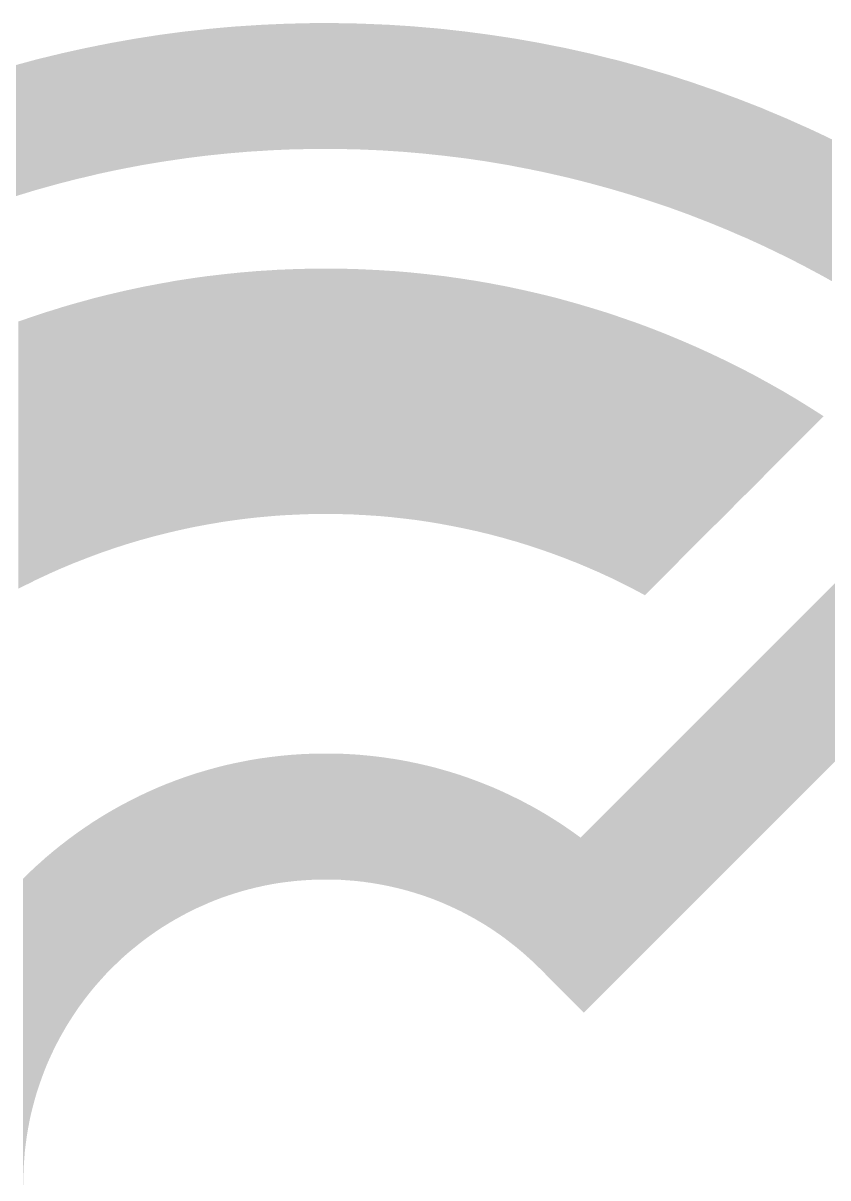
# Model space of a CAD drawing. Extents: x -428 to -172, y -41 to 60.
# Drawn here: x -302.97 to -295.09, y 0.04 to 11.34 of the extents above; entities that cross this region are included whole.
import ezdxf

# ---------------------------------------------------------------- set-up
doc = ezdxf.new("R2010")
doc.units = 0
doc.layers.add('ACRYLIC_BOTTOM$GRAVING', color=7, linetype='CONTINUOUS')

# ---------------------------------------------------------------- blocks, each defined once
blk = doc.blocks.new('*U2')
at = {"layer": 'ACRYLIC_BOTTOM$GRAVING', "linetype": 'CONTINUOUS'}
for points in [[(-300.357, 6.526), (-300.482, 8.924), (-300.357, 8.929)], [(-300.342, 6.526), (-300.357, 8.929), (-300.342, 8.93)], [(-300.357, 6.526), (-300.357, 8.929), (-300.342, 6.526)], [(-300.232, 6.531), (-300.342, 8.93), (-300.232, 8.933)], [(-300.342, 6.526), (-300.342, 8.93), (-300.232, 6.531)], [(-300.174, 6.533), (-300.232, 8.933), (-300.174, 8.935)], [(-300.232, 6.531), (-300.232, 8.933), (-300.174, 6.533)], [(-300.174, 6.533), (-300.174, 8.935), (-300.108, 6.534)], [(-300.108, 6.534), (-300.174, 8.935), (-300.108, 8.935)], [(-300.006, 6.535), (-300.108, 8.935), (-300.006, 8.936)], [(-300.108, 6.534), (-300.108, 8.935), (-300.006, 6.535)], [(-300.006, 6.535), (-300.006, 8.936), (-299.983, 6.535)], [(-299.983, 6.535), (-300.006, 8.936), (-299.983, 8.936)], [(-299.983, 6.535), (-299.983, 8.936), (-299.858, 6.534)], [(-299.858, 6.534), (-299.983, 8.936), (-299.858, 8.935)], [(-299.858, 6.534), (-299.858, 8.935), (-299.838, 6.533)], [(-299.838, 6.533), (-299.858, 8.935), (-299.838, 8.935)], [(-299.838, 6.533), (-299.838, 8.935), (-299.734, 6.53)], [(-299.734, 6.53), (-299.838, 8.935), (-299.734, 8.932)], [(-299.734, 6.53), (-299.734, 8.932), (-299.67, 6.526)], [(-299.67, 6.526), (-299.734, 8.932), (-299.67, 8.93)], [(-299.67, 6.526), (-299.67, 8.93), (-299.61, 6.523)], [(-299.61, 6.523), (-299.67, 8.93), (-299.61, 8.927)], [(-299.61, 6.523), (-299.61, 8.927), (-299.503, 6.516)], [(-299.503, 6.516), (-299.61, 8.927), (-299.503, 8.922)], [(-301.408, 6.383), (-301.491, 8.814), (-301.408, 8.827)], [(-301.329, 6.4), (-301.408, 8.827), (-301.329, 8.839)], [(-301.408, 6.383), (-301.408, 8.827), (-301.329, 6.4)], [(-301.274, 6.411), (-301.329, 8.839), (-301.274, 8.847)], [(-301.329, 6.4), (-301.329, 8.839), (-301.274, 6.411)], [(-301.167, 6.431), (-301.274, 8.847), (-301.167, 8.862)], [(-301.274, 6.411), (-301.274, 8.847), (-301.167, 6.431)], [(-301.139, 6.436), (-301.167, 8.862), (-301.139, 8.865)], [(-301.167, 6.431), (-301.167, 8.862), (-301.139, 6.436)], [(-301.003, 6.459), (-301.139, 8.865), (-301.003, 8.881)], [(-301.139, 6.436), (-301.139, 8.865), (-301.003, 6.459)], [(-300.868, 6.478), (-301.003, 8.881), (-300.868, 8.895)], [(-301.003, 6.459), (-301.003, 8.881), (-301.003, 6.459)], [(-301.003, 6.459), (-301.003, 8.881), (-301.003, 8.881)], [(-301.003, 6.459), (-301.003, 8.881), (-300.868, 6.478)], [(-300.839, 6.482), (-300.868, 8.895), (-300.839, 8.898)], [(-300.868, 6.478), (-300.868, 8.895), (-300.839, 6.482)], [(-300.731, 6.495), (-300.839, 8.898), (-300.731, 8.907)], [(-300.839, 6.482), (-300.839, 8.898), (-300.731, 6.495)], [(-300.674, 6.501), (-300.731, 8.907), (-300.674, 8.912)], [(-300.731, 6.495), (-300.731, 8.907), (-300.674, 6.501)], [(-300.607, 6.507), (-300.674, 8.912), (-300.607, 8.916)], [(-300.674, 6.501), (-300.674, 8.912), (-300.607, 6.507)], [(-300.508, 6.516), (-300.607, 8.916), (-300.508, 8.922)], [(-300.607, 6.507), (-300.607, 8.916), (-300.508, 6.516)], [(-300.482, 6.518), (-300.508, 8.922), (-300.482, 8.924)], [(-300.508, 6.516), (-300.508, 8.922), (-300.482, 6.518)], [(-300.482, 6.518), (-300.482, 8.924), (-300.357, 6.526)], [(-299.503, 6.516), (-299.503, 8.922), (-299.486, 6.515)], [(-299.486, 6.515), (-299.503, 8.922), (-299.486, 8.921)], [(-299.486, 6.515), (-299.486, 8.921), (-299.362, 6.504)], [(-299.362, 6.504), (-299.486, 8.921), (-299.362, 8.913)], [(-299.362, 6.504), (-299.362, 8.913), (-299.338, 6.501)], [(-299.338, 6.501), (-299.362, 8.913), (-299.338, 8.912)], [(-299.338, 6.501), (-299.338, 8.912), (-299.239, 6.49)], [(-299.239, 6.49), (-299.338, 8.912), (-299.239, 8.904)], [(-299.239, 6.49), (-299.239, 8.904), (-299.172, 6.482)], [(-299.172, 6.482), (-299.239, 8.904), (-299.172, 8.898)], [(-299.172, 6.482), (-299.172, 8.898), (-299.115, 6.475)], [(-299.115, 6.475), (-299.172, 8.898), (-299.115, 8.892)], [(-299.115, 6.475), (-299.115, 8.892), (-299.008, 6.459)], [(-299.008, 6.459), (-299.115, 8.892), (-299.008, 8.881)], [(-299.008, 6.459), (-299.008, 8.881), (-298.993, 6.457)], [(-298.993, 6.457), (-299.008, 8.881), (-298.993, 8.879)], [(-298.993, 6.457), (-298.993, 8.879), (-298.87, 6.436)], [(-298.87, 6.436), (-298.993, 8.879), (-298.87, 8.865)], [(-298.87, 6.436), (-298.87, 8.865), (-298.845, 6.431)], [(-298.845, 6.431), (-298.87, 8.865), (-298.845, 8.862)], [(-298.845, 6.431), (-298.845, 8.862), (-298.748, 6.413)], [(-298.748, 6.413), (-298.845, 8.862), (-298.748, 8.848)], [(-298.748, 6.413), (-298.748, 8.848), (-298.683, 6.4)], [(-298.683, 6.4), (-298.748, 8.848), (-298.683, 8.839)], [(-298.683, 6.4), (-298.683, 8.839), (-298.627, 6.388)], [(-298.627, 6.388), (-298.683, 8.839), (-298.627, 8.83)], [(-298.627, 6.388), (-298.627, 8.83), (-298.521, 6.365)], [(-298.521, 6.365), (-298.627, 8.83), (-298.521, 8.814)], [(-301.969, 6.234), (-302.071, 8.696), (-301.969, 8.72)], [(-301.94, 6.243), (-301.969, 8.72), (-301.94, 8.726)], [(-301.969, 6.234), (-301.969, 8.72), (-301.94, 6.243)], [(-301.81, 6.282), (-301.94, 8.726), (-301.81, 8.754)], [(-301.94, 6.243), (-301.94, 8.726), (-301.81, 6.282)], [(-301.808, 6.282), (-301.81, 8.754), (-301.808, 8.755)], [(-301.81, 6.282), (-301.81, 8.754), (-301.808, 6.282)], [(-301.675, 6.319), (-301.808, 8.755), (-301.675, 8.78)], [(-301.808, 6.282), (-301.808, 8.755), (-301.675, 6.319)], [(-301.651, 6.325), (-301.675, 8.78), (-301.651, 8.785)], [(-301.675, 6.319), (-301.675, 8.78), (-301.651, 6.325)], [(-301.542, 6.352), (-301.651, 8.785), (-301.542, 8.804)], [(-301.651, 6.325), (-301.651, 8.785), (-301.542, 6.352)], [(-301.491, 6.364), (-301.542, 8.804), (-301.491, 8.814)], [(-301.542, 6.352), (-301.542, 8.804), (-301.491, 6.364)], [(-301.491, 6.364), (-301.491, 8.814), (-301.408, 6.383)], [(-298.521, 6.365), (-298.521, 8.814), (-298.506, 6.361)], [(-298.506, 6.361), (-298.521, 8.814), (-298.506, 8.811)], [(-298.506, 6.361), (-298.506, 8.811), (-298.385, 6.332)], [(-298.385, 6.332), (-298.506, 8.811), (-298.385, 8.79)], [(-298.385, 6.332), (-298.385, 8.79), (-298.361, 6.325)], [(-298.361, 6.325), (-298.385, 8.79), (-298.361, 8.785)], [(-298.361, 6.325), (-298.361, 8.785), (-298.265, 6.3)], [(-298.265, 6.3), (-298.361, 8.785), (-298.265, 8.767)], [(-298.265, 6.3), (-298.265, 8.767), (-298.201, 6.281)], [(-298.201, 6.281), (-298.265, 8.767), (-298.201, 8.754)], [(-298.201, 6.281), (-298.201, 8.754), (-298.146, 6.266)], [(-298.146, 6.266), (-298.201, 8.754), (-298.146, 8.742)], [(-298.146, 6.266), (-298.146, 8.742), (-298.043, 6.234)], [(-298.043, 6.234), (-298.146, 8.742), (-298.043, 8.72)], [(-298.043, 6.234), (-298.043, 8.72), (-298.027, 6.229)], [(-298.027, 6.229), (-298.043, 8.72), (-298.027, 8.716)], [(-298.027, 6.229), (-298.027, 8.716), (-297.909, 6.19)], [(-297.909, 6.19), (-298.027, 8.716), (-297.909, 8.689)], [(-302.46, 6.058), (-302.587, 8.558), (-302.46, 8.595)], [(-302.438, 6.066), (-302.46, 8.595), (-302.438, 8.601)], [(-302.46, 6.058), (-302.46, 8.595), (-302.438, 6.066)], [(-302.331, 6.108), (-302.438, 8.601), (-302.331, 8.63)], [(-302.438, 6.066), (-302.438, 8.601), (-302.331, 6.108)], [(-302.283, 6.126), (-302.331, 8.63), (-302.283, 8.644)], [(-302.331, 6.108), (-302.331, 8.63), (-302.283, 6.126)], [(-302.202, 6.156), (-302.283, 8.644), (-302.202, 8.664)], [(-302.283, 6.126), (-302.283, 8.644), (-302.202, 6.156)], [(-302.126, 6.182), (-302.202, 8.664), (-302.126, 8.683)], [(-302.202, 6.156), (-302.202, 8.664), (-302.126, 6.182)], [(-302.071, 6.201), (-302.126, 8.683), (-302.071, 8.696)], [(-302.126, 6.182), (-302.126, 8.683), (-302.071, 6.201)], [(-302.071, 6.201), (-302.071, 8.696), (-301.969, 6.234)], [(-297.909, 6.19), (-297.909, 8.689), (-297.885, 6.182)], [(-297.885, 6.182), (-297.909, 8.689), (-297.885, 8.683)], [(-297.885, 6.182), (-297.885, 8.683), (-297.791, 6.149)], [(-297.791, 6.149), (-297.885, 8.683), (-297.791, 8.66)], [(-297.791, 6.149), (-297.791, 8.66), (-297.729, 6.126)], [(-297.729, 6.126), (-297.791, 8.66), (-297.729, 8.644)], [(-297.729, 6.126), (-297.729, 8.644), (-297.675, 6.106)], [(-297.675, 6.106), (-297.729, 8.644), (-297.675, 8.629)], [(-297.675, 6.106), (-297.675, 8.629), (-297.574, 6.066)], [(-297.574, 6.066), (-297.675, 8.629), (-297.574, 8.601)], [(-297.574, 6.066), (-297.574, 8.601), (-297.559, 6.061)], [(-297.559, 6.061), (-297.574, 8.601), (-297.559, 8.597)], [(-297.559, 6.061), (-297.559, 8.597), (-297.444, 6.013)], [(-297.444, 6.013), (-297.559, 8.597), (-297.444, 8.563)], [(-302.84, 5.89), (-302.897, 8.458), (-302.84, 8.477)], [(-302.745, 5.934), (-302.84, 8.477), (-302.745, 8.509)], [(-302.84, 5.89), (-302.84, 8.477), (-302.745, 5.934)], [(-302.714, 5.949), (-302.745, 8.509), (-302.714, 8.518)], [(-302.745, 5.934), (-302.745, 8.509), (-302.714, 5.949)], [(-302.592, 6.003), (-302.714, 8.518), (-302.592, 8.556)], [(-302.714, 5.949), (-302.714, 8.518), (-302.592, 6.003)], [(-302.587, 6.005), (-302.592, 8.556), (-302.587, 8.558)], [(-302.592, 6.003), (-302.592, 8.556), (-302.587, 6.005)], [(-302.587, 6.005), (-302.587, 8.558), (-302.46, 6.058)], [(-297.444, 6.013), (-297.444, 8.563), (-297.42, 6.002)], [(-297.42, 6.002), (-297.444, 8.563), (-297.42, 8.556)], [(-297.42, 6.002), (-297.42, 8.556), (-297.329, 5.963)], [(-297.329, 5.963), (-297.42, 8.556), (-297.329, 8.528)], [(-297.329, 5.963), (-297.329, 8.528), (-297.267, 5.934)], [(-297.267, 5.934), (-297.329, 8.528), (-297.267, 8.509)], [(-297.267, 5.934), (-297.267, 8.509), (-297.216, 5.911)], [(-297.216, 5.911), (-297.267, 8.509), (-297.216, 8.492)], [(-297.216, 5.911), (-297.216, 8.492), (-297.115, 5.862)], [(-297.115, 5.862), (-297.216, 8.492), (-297.115, 8.458)], [(-302.897, 5.861), (-303.013, 8.418), (-302.897, 8.458)], [(-303.013, 5.804), (-303.013, 8.418), (-302.897, 5.861)], [(-302.897, 5.861), (-302.897, 8.458), (-302.84, 5.89)], [(-297.115, 5.862), (-297.115, 8.458), (-297.103, 5.856)], [(-297.103, 5.856), (-297.115, 8.458), (-297.103, 8.454)], [(-297.103, 5.856), (-297.103, 8.454), (-296.992, 5.799)], [(-296.992, 5.799), (-297.103, 8.454), (-296.992, 8.415)], [(-296.992, 5.799), (-296.992, 8.415), (-296.965, 5.785)], [(-296.965, 5.785), (-296.992, 8.415), (-296.965, 8.406)], [(-296.965, 5.785), (-296.965, 8.406), (-296.881, 5.74)], [(-296.881, 5.74), (-296.965, 8.406), (-296.881, 8.375)], [(-296.881, 5.74), (-296.881, 8.375), (-296.815, 5.806)], [(-296.815, 5.806), (-296.881, 8.375), (-296.815, 8.35)], [(-296.815, 5.806), (-296.815, 8.35), (-296.667, 5.954)], [(-296.667, 5.954), (-296.815, 8.35), (-296.667, 8.292)], [(-296.667, 5.954), (-296.667, 8.292), (-296.521, 6.101)], [(-296.521, 6.101), (-296.667, 8.292), (-296.521, 8.231)], [(-296.521, 6.101), (-296.521, 8.231), (-296.375, 6.247)], [(-296.375, 6.247), (-296.521, 8.231), (-296.375, 8.168)], [(-296.375, 6.247), (-296.375, 8.168), (-296.231, 6.391)], [(-296.231, 6.391), (-296.375, 8.168), (-296.231, 8.102)], [(-296.231, 6.391), (-296.231, 8.102), (-296.088, 6.533)], [(-296.088, 6.533), (-296.231, 8.102), (-296.088, 8.034)], [(-296.088, 6.533), (-296.088, 8.034), (-295.981, 6.641)], [(-295.981, 6.641), (-296.088, 8.034), (-295.981, 7.981)], [(-295.981, 6.641), (-295.981, 7.981), (-295.947, 6.675)], [(-295.947, 6.675), (-295.981, 7.981), (-295.947, 7.964)], [(-295.947, 6.675), (-295.947, 7.964), (-295.807, 6.814)], [(-295.807, 6.814), (-295.947, 7.964), (-295.807, 7.891)], [(-295.807, 6.814), (-295.807, 7.891), (-295.669, 6.953)], [(-295.669, 6.953), (-295.807, 7.891), (-295.669, 7.815)], [(-295.669, 6.953), (-295.669, 7.815), (-295.532, 7.09)], [(-295.532, 7.09), (-295.669, 7.815), (-295.532, 7.738)], [(-295.532, 7.09), (-295.532, 7.738), (-295.397, 7.225)], [(-295.397, 7.225), (-295.532, 7.738), (-295.397, 7.658)], [(-295.397, 7.225), (-295.397, 7.658), (-295.263, 7.359)], [(-295.263, 7.359), (-295.397, 7.658), (-295.263, 7.575)], [(-295.263, 7.359), (-295.263, 7.575), (-295.131, 7.491)]]:
    blk.add_solid(points, dxfattribs=at)
blk = doc.blocks.new('*U3')
at = {"layer": 'ACRYLIC_BOTTOM$GRAVING', "linetype": 'CONTINUOUS'}
for points in [[(-300.891, 10.069), (-300.962, 11.299), (-300.891, 11.305)], [(-300.749, 10.081), (-300.891, 11.305), (-300.749, 11.314)], [(-300.891, 10.069), (-300.891, 11.305), (-300.749, 10.081)], [(-300.645, 10.087), (-300.749, 11.314), (-300.645, 11.321)], [(-300.749, 10.081), (-300.749, 11.314), (-300.645, 10.087)], [(-300.536, 10.094), (-300.645, 11.321), (-300.536, 11.326)], [(-300.645, 10.087), (-300.645, 11.321), (-300.536, 10.094)], [(-300.398, 10.1), (-300.536, 11.326), (-300.398, 11.332)], [(-300.536, 10.094), (-300.536, 11.326), (-300.398, 10.1)], [(-300.322, 10.103), (-300.398, 11.332), (-300.322, 11.334)], [(-300.398, 10.1), (-300.398, 11.332), (-300.322, 10.103)], [(-300.15, 10.106), (-300.322, 11.334), (-300.15, 11.338)], [(-300.322, 10.103), (-300.322, 11.334), (-300.15, 10.106)], [(-300.15, 10.106), (-300.15, 11.338), (-300.108, 10.107)], [(-300.108, 10.107), (-300.15, 11.338), (-300.108, 11.338)], [(-300.108, 10.107), (-300.108, 11.338), (-299.902, 10.107)], [(-299.902, 10.107), (-300.108, 11.338), (-299.902, 11.338)], [(-299.902, 10.107), (-299.902, 11.338), (-299.893, 10.107)], [(-299.893, 10.107), (-299.902, 11.338), (-299.893, 11.338)], [(-299.893, 10.107), (-299.893, 11.338), (-299.678, 10.102)], [(-299.678, 10.102), (-299.893, 11.338), (-299.678, 11.334)], [(-299.678, 10.102), (-299.678, 11.334), (-299.654, 10.101)], [(-299.654, 10.101), (-299.678, 11.334), (-299.654, 11.333)], [(-299.654, 10.101), (-299.654, 11.333), (-299.463, 10.093)], [(-299.463, 10.093), (-299.654, 11.333), (-299.463, 11.325)], [(-299.463, 10.093), (-299.463, 11.325), (-299.405, 10.089)], [(-299.405, 10.089), (-299.463, 11.325), (-299.405, 11.323)], [(-299.405, 10.089), (-299.405, 11.323), (-299.248, 10.079)], [(-299.248, 10.079), (-299.405, 11.323), (-299.248, 11.313)], [(-299.248, 10.079), (-299.248, 11.313), (-299.156, 10.071)], [(-299.156, 10.071), (-299.248, 11.313), (-299.156, 11.307)], [(-299.156, 10.071), (-299.156, 11.307), (-299.042, 10.061)], [(-299.042, 10.061), (-299.156, 11.307), (-299.042, 11.297)], [(-301.806, 9.948), (-301.869, 11.186), (-301.806, 11.196)], [(-301.626, 9.978), (-301.806, 11.196), (-301.626, 11.224)], [(-301.806, 9.948), (-301.806, 11.196), (-301.626, 9.978)], [(-301.596, 9.983), (-301.626, 11.224), (-301.596, 11.228)], [(-301.626, 9.978), (-301.626, 11.224), (-301.596, 9.983)], [(-301.386, 10.014), (-301.596, 11.228), (-301.386, 11.256)], [(-301.596, 9.983), (-301.596, 11.228), (-301.386, 10.014)], [(-301.386, 10.014), (-301.386, 11.256), (-301.382, 10.015)], [(-301.382, 10.015), (-301.386, 11.256), (-301.382, 11.256)], [(-301.174, 10.041), (-301.382, 11.256), (-301.174, 11.279)], [(-301.382, 10.015), (-301.382, 11.256), (-301.174, 10.041)], [(-301.137, 10.045), (-301.174, 11.279), (-301.137, 11.283)], [(-301.174, 10.041), (-301.174, 11.279), (-301.137, 10.045)], [(-300.962, 10.063), (-301.137, 11.283), (-300.962, 11.299)], [(-301.137, 10.045), (-301.137, 11.283), (-300.962, 10.063)], [(-300.962, 10.063), (-300.962, 11.299), (-300.891, 10.069)], [(-299.042, 10.061), (-299.042, 11.297), (-298.902, 10.046)], [(-298.902, 10.046), (-299.042, 11.297), (-298.902, 11.285)], [(-298.902, 10.046), (-298.902, 11.285), (-298.836, 10.039)], [(-298.836, 10.039), (-298.902, 11.285), (-298.836, 11.278)], [(-298.836, 10.039), (-298.836, 11.278), (-298.65, 10.016)], [(-298.65, 10.016), (-298.836, 11.278), (-298.65, 11.257)], [(-298.65, 10.016), (-298.65, 11.257), (-298.632, 10.014)], [(-298.632, 10.014), (-298.65, 11.257), (-298.632, 11.255)], [(-298.632, 10.014), (-298.632, 11.255), (-298.428, 9.984)], [(-298.428, 9.984), (-298.632, 11.255), (-298.428, 11.228)], [(-298.428, 9.984), (-298.428, 11.228), (-298.399, 9.979)], [(-298.399, 9.979), (-298.428, 11.228), (-298.399, 11.224)], [(-298.399, 9.979), (-298.399, 11.224), (-298.225, 9.95)], [(-298.225, 9.95), (-298.399, 11.224), (-298.225, 11.198)], [(-298.225, 9.95), (-298.225, 11.198), (-298.149, 9.935)], [(-298.149, 9.935), (-298.225, 11.198), (-298.149, 11.186)], [(-302.43, 9.815), (-302.591, 11.042), (-302.43, 11.078)], [(-302.351, 9.833), (-302.43, 11.078), (-302.351, 11.095)], [(-302.43, 9.815), (-302.43, 11.078), (-302.351, 9.833)], [(-302.223, 9.864), (-302.351, 11.095), (-302.223, 11.121)], [(-302.351, 9.833), (-302.351, 11.095), (-302.223, 9.864)], [(-302.111, 9.888), (-302.223, 11.121), (-302.111, 11.143)], [(-302.223, 9.864), (-302.223, 11.121), (-302.111, 9.888)], [(-302.015, 9.908), (-302.111, 11.143), (-302.015, 11.16)], [(-302.111, 9.888), (-302.111, 11.143), (-302.015, 9.908)], [(-301.869, 9.936), (-302.015, 11.16), (-301.869, 11.186)], [(-302.015, 9.908), (-302.015, 11.16), (-301.869, 9.936)], [(-301.869, 9.936), (-301.869, 11.186), (-301.806, 9.948)], [(-298.149, 9.935), (-298.149, 11.186), (-298.023, 9.911)], [(-298.023, 9.911), (-298.149, 11.186), (-298.023, 11.164)], [(-298.023, 9.911), (-298.023, 11.164), (-297.9, 9.886)], [(-297.9, 9.886), (-298.023, 11.164), (-297.9, 11.142)], [(-297.9, 9.886), (-297.9, 11.142), (-297.822, 9.869)], [(-297.822, 9.869), (-297.9, 11.142), (-297.822, 11.126)], [(-297.822, 9.869), (-297.822, 11.126), (-297.652, 9.83)], [(-297.652, 9.83), (-297.822, 11.126), (-297.652, 11.093)], [(-297.652, 9.83), (-297.652, 11.093), (-297.623, 9.823)], [(-297.623, 9.823), (-297.652, 11.093), (-297.623, 11.086)], [(-297.623, 9.823), (-297.623, 11.086), (-297.424, 9.773)], [(-297.424, 9.773), (-297.623, 11.086), (-297.424, 11.042)], [(-302.841, 9.705), (-303.044, 10.926), (-302.841, 10.981)], [(-302.83, 9.708), (-302.841, 10.981), (-302.83, 10.984)], [(-302.841, 9.705), (-302.841, 10.981), (-302.83, 9.708)], [(-302.636, 9.762), (-302.83, 10.984), (-302.636, 11.031)], [(-302.83, 9.708), (-302.83, 10.984), (-302.636, 9.762)], [(-302.591, 9.774), (-302.636, 11.031), (-302.591, 11.042)], [(-302.636, 9.762), (-302.636, 11.031), (-302.591, 9.774)], [(-302.591, 9.774), (-302.591, 11.042), (-302.43, 9.815)], [(-297.424, 9.773), (-297.424, 11.042), (-297.407, 9.768)], [(-297.407, 9.768), (-297.424, 11.042), (-297.407, 11.038)], [(-297.407, 9.768), (-297.407, 11.038), (-297.227, 9.719)], [(-297.227, 9.719), (-297.407, 11.038), (-297.227, 10.993)], [(-297.227, 9.719), (-297.227, 10.993), (-297.162, 9.7)], [(-297.162, 9.7), (-297.227, 10.993), (-297.162, 10.978)], [(-297.162, 9.7), (-297.162, 10.978), (-297.03, 9.661)], [(-297.03, 9.661), (-297.162, 10.978), (-297.03, 10.942)], [(-303.044, 9.643), (-303.044, 10.926), (-302.841, 9.705)], [(-297.03, 9.661), (-297.03, 10.942), (-296.92, 9.626)], [(-296.92, 9.626), (-297.03, 10.942), (-296.92, 10.912)], [(-296.92, 9.626), (-296.92, 10.912), (-296.836, 9.599)], [(-296.836, 9.599), (-296.92, 10.912), (-296.836, 10.887)], [(-296.836, 9.599), (-296.836, 10.887), (-296.679, 9.546)], [(-296.679, 9.546), (-296.836, 10.887), (-296.679, 10.841)], [(-296.679, 9.546), (-296.679, 10.841), (-296.642, 9.534)], [(-296.642, 9.534), (-296.679, 10.841), (-296.642, 10.83)], [(-296.642, 9.534), (-296.642, 10.83), (-296.45, 9.464)], [(-296.45, 9.464), (-296.642, 10.83), (-296.45, 10.768)], [(-296.45, 9.464), (-296.45, 10.768), (-296.44, 9.46)], [(-296.44, 9.46), (-296.45, 10.768), (-296.44, 10.765)], [(-296.44, 9.46), (-296.44, 10.765), (-296.26, 9.39)], [(-296.26, 9.39), (-296.44, 10.765), (-296.26, 10.703)], [(-296.26, 9.39), (-296.26, 10.703), (-296.203, 9.367)], [(-296.203, 9.367), (-296.26, 10.703), (-296.203, 10.684)], [(-296.203, 9.367), (-296.203, 10.684), (-296.071, 9.313)], [(-296.071, 9.313), (-296.203, 10.684), (-296.071, 10.635)], [(-296.071, 9.313), (-296.071, 10.635), (-295.968, 9.268)], [(-295.968, 9.268), (-296.071, 10.635), (-295.968, 10.597)], [(-295.968, 9.268), (-295.968, 10.597), (-295.883, 9.232)], [(-295.883, 9.232), (-295.968, 10.597), (-295.883, 10.564)], [(-295.883, 9.232), (-295.883, 10.564), (-295.734, 9.164)], [(-295.734, 9.164), (-295.883, 10.564), (-295.734, 10.506)], [(-295.734, 9.164), (-295.734, 10.506), (-295.698, 9.147)], [(-295.698, 9.147), (-295.734, 10.506), (-295.698, 10.49)], [(-295.698, 9.147), (-295.698, 10.49), (-295.514, 9.058)], [(-295.514, 9.058), (-295.698, 10.49), (-295.514, 10.413)], [(-295.514, 9.058), (-295.514, 10.413), (-295.504, 9.053)], [(-295.504, 9.053), (-295.514, 10.413), (-295.504, 10.409)], [(-295.504, 9.053), (-295.504, 10.409), (-295.332, 8.966)], [(-295.332, 8.966), (-295.504, 10.409), (-295.332, 10.332)], [(-295.332, 8.966), (-295.332, 10.332), (-295.275, 8.935)], [(-295.275, 8.935), (-295.332, 10.332), (-295.275, 10.307)], [(-295.275, 8.935), (-295.275, 10.307), (-295.151, 8.869)], [(-295.151, 8.869), (-295.275, 10.307), (-295.151, 10.249)], [(-295.151, 8.869), (-295.151, 10.249), (-295.049, 8.812)], [(-295.049, 8.812), (-295.151, 10.249), (-295.049, 10.2)], [(-294.969, 4.165), (-295.408, 5.47), (-294.969, 5.908)], [(-295.408, 3.726), (-297.478, 3.4), (-295.408, 5.47)], [(-295.408, 3.726), (-295.408, 5.47), (-294.969, 4.165)], [(-300.235, 2.949), (-300.31, 4.18), (-300.235, 4.185)], [(-300.223, 2.95), (-300.235, 4.185), (-300.223, 4.186)], [(-300.235, 2.949), (-300.235, 4.185), (-300.223, 2.95)], [(-300.159, 2.954), (-300.223, 4.186), (-300.159, 4.188)], [(-300.223, 2.95), (-300.223, 4.186), (-300.159, 2.954)], [(-300.115, 2.956), (-300.159, 4.188), (-300.115, 4.19)], [(-300.159, 2.954), (-300.159, 4.188), (-300.115, 2.956)], [(-300.115, 2.956), (-300.115, 4.19), (-300.083, 2.957)], [(-300.083, 2.957), (-300.115, 4.19), (-300.083, 4.19)], [(-300.006, 2.958), (-300.083, 4.19), (-300.006, 4.191)], [(-300.083, 2.957), (-300.083, 4.19), (-300.006, 2.958)], [(-300.006, 2.958), (-300.006, 4.191), (-299.932, 2.957)], [(-299.932, 2.957), (-300.006, 4.191), (-299.932, 4.19)], [(-299.932, 2.957), (-299.932, 4.19), (-299.922, 2.957)], [(-299.922, 2.957), (-299.932, 4.19), (-299.922, 4.19)], [(-299.922, 2.957), (-299.922, 4.19), (-299.859, 2.955)], [(-299.859, 2.955), (-299.922, 4.19), (-299.859, 4.188)], [(-299.859, 2.955), (-299.859, 4.188), (-299.838, 2.953)], [(-299.838, 2.953), (-299.859, 4.188), (-299.838, 4.188)], [(-299.838, 2.953), (-299.838, 4.188), (-299.786, 2.95)], [(-299.786, 2.95), (-299.838, 4.188), (-299.786, 4.185)], [(-299.786, 2.95), (-299.786, 4.185), (-299.754, 2.947)], [(-299.754, 2.947), (-299.786, 4.185), (-299.754, 4.184)], [(-299.754, 2.947), (-299.754, 4.184), (-299.713, 2.944)], [(-299.713, 2.944), (-299.754, 4.184), (-299.713, 4.181)], [(-300.958, 2.802), (-301.027, 4.066), (-300.958, 4.083)], [(-300.958, 2.802), (-300.958, 4.083), (-300.956, 2.802)], [(-300.956, 2.802), (-300.958, 4.083), (-300.956, 4.083)], [(-300.889, 2.824), (-300.956, 4.083), (-300.889, 4.098)], [(-300.956, 2.802), (-300.956, 4.083), (-300.889, 2.824)], [(-300.854, 2.835), (-300.889, 4.098), (-300.854, 4.105)], [(-300.889, 2.824), (-300.889, 4.098), (-300.854, 2.835)], [(-300.819, 2.845), (-300.854, 4.105), (-300.819, 4.112)], [(-300.854, 2.835), (-300.854, 4.105), (-300.819, 2.845)], [(-300.751, 2.864), (-300.819, 4.112), (-300.751, 4.125)], [(-300.819, 2.845), (-300.819, 4.112), (-300.751, 2.864)], [(-300.748, 2.864), (-300.751, 4.125), (-300.748, 4.126)], [(-300.751, 2.864), (-300.751, 4.125), (-300.748, 2.864)], [(-300.677, 2.882), (-300.748, 4.126), (-300.677, 4.138)], [(-300.748, 2.864), (-300.748, 4.126), (-300.677, 2.882)], [(-300.647, 2.888), (-300.677, 4.138), (-300.647, 4.143)], [(-300.677, 2.882), (-300.677, 4.138), (-300.647, 2.888)], [(-300.605, 2.898), (-300.647, 4.143), (-300.605, 4.148)], [(-300.647, 2.888), (-300.647, 4.143), (-300.605, 2.898)], [(-300.542, 2.91), (-300.605, 4.148), (-300.542, 4.157)], [(-300.605, 2.898), (-300.605, 4.148), (-300.542, 2.91)], [(-300.532, 2.912), (-300.542, 4.157), (-300.532, 4.158)], [(-300.542, 2.91), (-300.542, 4.157), (-300.532, 2.912)], [(-300.459, 2.924), (-300.532, 4.158), (-300.459, 4.167)], [(-300.532, 2.912), (-300.532, 4.158), (-300.459, 2.924)], [(-300.437, 2.927), (-300.459, 4.167), (-300.437, 4.169)], [(-300.459, 2.924), (-300.459, 4.167), (-300.437, 2.927)], [(-300.385, 2.934), (-300.437, 4.169), (-300.385, 4.174)], [(-300.437, 2.927), (-300.437, 4.169), (-300.385, 2.934)], [(-300.33, 2.94), (-300.385, 4.174), (-300.33, 4.179)], [(-300.385, 2.934), (-300.385, 4.174), (-300.33, 2.94)], [(-300.31, 2.943), (-300.33, 4.179), (-300.31, 4.18)], [(-300.33, 2.94), (-300.33, 4.179), (-300.31, 2.943)], [(-300.31, 2.943), (-300.31, 4.18), (-300.235, 2.949)], [(-299.713, 2.944), (-299.713, 4.181), (-299.67, 2.939)], [(-299.67, 2.939), (-299.713, 4.181), (-299.67, 4.178)], [(-299.67, 2.939), (-299.67, 4.178), (-299.64, 2.936)], [(-299.64, 2.936), (-299.67, 4.178), (-299.64, 4.175)], [(-299.64, 2.936), (-299.64, 4.175), (-299.587, 2.928)], [(-299.587, 2.928), (-299.64, 4.175), (-299.587, 4.17)], [(-299.587, 2.928), (-299.587, 4.17), (-299.568, 2.926)], [(-299.568, 2.926), (-299.587, 4.17), (-299.568, 4.168)], [(-299.568, 2.926), (-299.568, 4.168), (-299.503, 2.915)], [(-299.503, 2.915), (-299.568, 4.168), (-299.503, 4.161)], [(-299.503, 2.915), (-299.503, 4.161), (-299.496, 2.914)], [(-299.496, 2.914), (-299.503, 4.161), (-299.496, 4.16)], [(-299.496, 2.914), (-299.496, 4.16), (-299.425, 2.901)], [(-299.425, 2.901), (-299.496, 4.16), (-299.425, 4.151)], [(-299.425, 2.901), (-299.425, 4.151), (-299.421, 2.9)], [(-299.421, 2.9), (-299.425, 4.151), (-299.421, 4.15)], [(-299.421, 2.9), (-299.421, 4.15), (-299.354, 2.886)], [(-299.354, 2.886), (-299.421, 4.15), (-299.354, 4.14)], [(-299.354, 2.886), (-299.354, 4.14), (-299.338, 2.882)], [(-299.338, 2.882), (-299.354, 4.14), (-299.338, 4.138)], [(-299.338, 2.882), (-299.338, 4.138), (-299.284, 2.869)], [(-299.284, 2.869), (-299.338, 4.138), (-299.284, 4.129)], [(-299.284, 2.869), (-299.284, 4.129), (-299.256, 2.862)], [(-299.256, 2.862), (-299.284, 4.129), (-299.256, 4.124)], [(-299.256, 2.862), (-299.256, 4.124), (-299.214, 2.851)], [(-299.214, 2.851), (-299.256, 4.124), (-299.214, 4.116)], [(-299.214, 2.851), (-299.214, 4.116), (-299.174, 2.839)], [(-299.174, 2.839), (-299.214, 4.116), (-299.174, 4.108)], [(-299.174, 2.839), (-299.174, 4.108), (-299.145, 2.831)], [(-299.145, 2.831), (-299.174, 4.108), (-299.145, 4.102)], [(-299.145, 2.831), (-299.145, 4.102), (-299.092, 2.814)], [(-299.092, 2.814), (-299.145, 4.102), (-299.092, 4.091)], [(-299.092, 2.814), (-299.092, 4.091), (-299.076, 2.809)], [(-299.076, 2.809), (-299.092, 4.091), (-299.076, 4.087)], [(-299.076, 2.809), (-299.076, 4.087), (-299.011, 2.787)], [(-299.011, 2.787), (-299.076, 4.087), (-299.011, 4.072)], [(-299.011, 2.787), (-299.011, 4.072), (-299.008, 2.786)], [(-299.008, 2.786), (-299.011, 4.072), (-299.008, 4.071)], [(-299.008, 2.786), (-299.008, 4.071), (-298.94, 2.761)], [(-298.94, 2.761), (-299.008, 4.071), (-298.94, 4.054)], [(-301.357, 2.633), (-301.42, 3.947), (-301.357, 3.969)], [(-301.355, 2.634), (-301.357, 3.969), (-301.355, 3.97)], [(-301.357, 2.633), (-301.357, 3.969), (-301.355, 2.634)], [(-301.293, 2.665), (-301.355, 3.97), (-301.293, 3.99)], [(-301.355, 2.634), (-301.355, 3.97), (-301.293, 2.665)], [(-301.257, 2.682), (-301.293, 3.99), (-301.257, 4.002)], [(-301.293, 2.665), (-301.293, 3.99), (-301.257, 2.682)], [(-301.227, 2.695), (-301.257, 4.002), (-301.227, 4.01)], [(-301.257, 2.682), (-301.257, 4.002), (-301.227, 2.695)], [(-301.161, 2.724), (-301.227, 4.01), (-301.161, 4.03)], [(-301.227, 2.695), (-301.227, 4.01), (-301.161, 2.724)], [(-301.158, 2.726), (-301.161, 4.03), (-301.158, 4.031)], [(-301.161, 2.724), (-301.161, 4.03), (-301.158, 2.726)], [(-301.095, 2.752), (-301.158, 4.031), (-301.095, 4.048)], [(-301.158, 2.726), (-301.158, 4.031), (-301.095, 2.752)], [(-301.058, 2.766), (-301.095, 4.048), (-301.058, 4.058)], [(-301.095, 2.752), (-301.095, 4.048), (-301.058, 2.766)], [(-301.027, 2.778), (-301.058, 4.058), (-301.027, 4.066)], [(-301.058, 2.766), (-301.058, 4.058), (-301.027, 2.778)], [(-301.027, 2.778), (-301.027, 4.066), (-300.958, 2.802)], [(-298.94, 2.761), (-298.94, 4.054), (-298.931, 2.757)], [(-298.931, 2.757), (-298.94, 4.054), (-298.931, 4.052)], [(-298.931, 2.757), (-298.931, 4.052), (-298.874, 2.734)], [(-298.874, 2.734), (-298.931, 4.052), (-298.874, 4.036)], [(-298.874, 2.734), (-298.874, 4.036), (-298.85, 2.724)], [(-298.85, 2.724), (-298.874, 4.036), (-298.85, 4.029)], [(-298.85, 2.724), (-298.85, 4.029), (-298.807, 2.705)], [(-298.807, 2.705), (-298.85, 4.029), (-298.807, 4.017)], [(-298.807, 2.705), (-298.807, 4.017), (-298.771, 2.689)], [(-298.771, 2.689), (-298.807, 4.017), (-298.771, 4.006)], [(-298.771, 2.689), (-298.771, 4.006), (-298.742, 2.675)], [(-298.742, 2.675), (-298.771, 4.006), (-298.742, 3.997)], [(-298.742, 2.675), (-298.742, 3.997), (-298.691, 2.651)], [(-298.691, 2.651), (-298.742, 3.997), (-298.691, 3.981)], [(-298.691, 2.651), (-298.691, 3.981), (-298.677, 2.644)], [(-298.677, 2.644), (-298.691, 3.981), (-298.677, 3.976)], [(-298.677, 2.644), (-298.677, 3.976), (-298.613, 2.611)], [(-298.613, 2.611), (-298.677, 3.976), (-298.613, 3.954)], [(-301.664, 2.451), (-301.722, 3.825), (-301.664, 3.851)], [(-301.643, 2.465), (-301.664, 3.851), (-301.643, 3.86)], [(-301.664, 2.451), (-301.664, 3.851), (-301.643, 2.465)], [(-301.605, 2.49), (-301.643, 3.86), (-301.605, 3.876)], [(-301.643, 2.465), (-301.643, 3.86), (-301.605, 2.49)], [(-301.548, 2.525), (-301.605, 3.876), (-301.548, 3.899)], [(-301.605, 2.49), (-301.605, 3.876), (-301.548, 2.525)], [(-301.544, 2.528), (-301.548, 3.899), (-301.544, 3.9)], [(-301.548, 2.525), (-301.548, 3.899), (-301.544, 2.528)], [(-301.483, 2.564), (-301.544, 3.9), (-301.483, 3.924)], [(-301.544, 2.528), (-301.544, 3.9), (-301.483, 2.564)], [(-301.452, 2.581), (-301.483, 3.924), (-301.452, 3.935)], [(-301.483, 2.564), (-301.483, 3.924), (-301.452, 2.581)], [(-301.42, 2.599), (-301.452, 3.935), (-301.42, 3.947)], [(-301.452, 2.581), (-301.452, 3.935), (-301.42, 2.599)], [(-301.42, 2.599), (-301.42, 3.947), (-301.357, 2.633)], [(-298.613, 2.611), (-298.613, 3.954), (-298.613, 2.61)], [(-298.613, 2.61), (-298.613, 3.954), (-298.613, 3.954)], [(-298.613, 2.61), (-298.613, 3.954), (-298.55, 2.576)], [(-298.55, 2.576), (-298.613, 3.954), (-298.55, 3.931)], [(-298.55, 2.576), (-298.55, 3.931), (-298.535, 2.567)], [(-298.535, 2.567), (-298.55, 3.931), (-298.535, 3.925)], [(-298.535, 2.567), (-298.535, 3.925), (-298.487, 2.539)], [(-298.487, 2.539), (-298.535, 3.925), (-298.487, 3.907)], [(-298.487, 2.539), (-298.487, 3.907), (-298.457, 2.521)], [(-298.457, 2.521), (-298.487, 3.907), (-298.457, 3.895)], [(-298.457, 2.521), (-298.457, 3.895), (-298.426, 2.502)], [(-298.426, 2.502), (-298.457, 3.895), (-298.426, 3.883)], [(-298.426, 2.502), (-298.426, 3.883), (-298.38, 2.472)], [(-298.38, 2.472), (-298.426, 3.883), (-298.38, 3.864)], [(-298.38, 2.472), (-298.38, 3.864), (-298.365, 2.462)], [(-298.365, 2.462), (-298.38, 3.864), (-298.365, 3.858)], [(-298.365, 2.462), (-298.365, 3.858), (-298.305, 2.421)], [(-298.305, 2.421), (-298.365, 3.858), (-298.305, 3.832)], [(-301.92, 2.256), (-301.946, 3.716), (-301.92, 3.73)], [(-301.891, 2.28), (-301.92, 3.73), (-301.891, 3.744)], [(-301.92, 2.256), (-301.92, 3.73), (-301.891, 2.28)], [(-301.836, 2.324), (-301.891, 3.744), (-301.836, 3.772)], [(-301.891, 2.28), (-301.891, 3.744), (-301.836, 2.324)], [(-301.829, 2.33), (-301.836, 3.772), (-301.829, 3.776)], [(-301.836, 2.324), (-301.836, 3.772), (-301.829, 2.33)], [(-301.78, 2.368), (-301.829, 3.776), (-301.78, 3.798)], [(-301.829, 2.33), (-301.829, 3.776), (-301.78, 2.368)], [(-301.736, 2.4), (-301.78, 3.798), (-301.736, 3.819)], [(-301.78, 2.368), (-301.78, 3.798), (-301.736, 2.4)], [(-301.722, 2.41), (-301.736, 3.819), (-301.722, 3.825)], [(-301.736, 2.4), (-301.736, 3.819), (-301.722, 2.41)], [(-301.722, 2.41), (-301.722, 3.825), (-301.664, 2.451)], [(-298.305, 2.421), (-298.305, 3.832), (-298.303, 2.42)], [(-298.303, 2.42), (-298.305, 3.832), (-298.303, 3.831)], [(-298.303, 2.42), (-298.303, 3.831), (-298.247, 2.379)], [(-298.247, 2.379), (-298.303, 3.831), (-298.247, 3.805)], [(-298.247, 2.379), (-298.247, 3.805), (-298.228, 2.364)], [(-298.228, 2.364), (-298.247, 3.805), (-298.228, 3.796)], [(-298.228, 2.364), (-298.228, 3.796), (-298.189, 2.334)], [(-298.189, 2.334), (-298.228, 3.796), (-298.189, 3.778)], [(-298.189, 2.334), (-298.189, 3.778), (-298.153, 2.306)], [(-298.153, 2.306), (-298.189, 3.778), (-298.153, 3.76)], [(-298.153, 2.306), (-298.153, 3.76), (-298.132, 2.289)], [(-298.132, 2.289), (-298.153, 3.76), (-298.132, 3.75)], [(-298.132, 2.289), (-298.132, 3.75), (-298.078, 2.244)], [(-298.078, 2.244), (-298.132, 3.75), (-298.078, 3.723)], [(-302.101, 2.088), (-302.151, 3.602), (-302.101, 3.631)], [(-302.098, 2.092), (-302.101, 3.631), (-302.098, 3.633)], [(-302.101, 2.088), (-302.101, 3.631), (-302.098, 2.092)], [(-302.05, 2.138), (-302.098, 3.633), (-302.05, 3.66)], [(-302.098, 2.092), (-302.098, 3.633), (-302.05, 2.138)], [(-302.009, 2.176), (-302.05, 3.66), (-302.009, 3.683)], [(-302.05, 2.138), (-302.05, 3.66), (-302.009, 2.176)], [(-301.999, 2.187), (-302.009, 3.683), (-301.999, 3.688)], [(-302.009, 2.176), (-302.009, 3.683), (-301.999, 2.187)], [(-301.946, 2.234), (-301.999, 3.688), (-301.946, 3.716)], [(-301.999, 2.187), (-301.999, 3.688), (-301.946, 2.234)], [(-301.946, 2.234), (-301.946, 3.716), (-301.92, 2.256)], [(-298.078, 2.244), (-298.078, 3.723), (-298.076, 2.242)], [(-298.076, 2.242), (-298.078, 3.723), (-298.076, 3.721)], [(-298.076, 2.242), (-298.076, 3.721), (-298.021, 2.193)], [(-298.021, 2.193), (-298.076, 3.721), (-298.021, 3.692)], [(-298.021, 2.193), (-298.021, 3.692), (-298.004, 2.178)], [(-298.004, 2.178), (-298.021, 3.692), (-298.004, 3.684)], [(-298.004, 2.178), (-298.004, 3.684), (-297.967, 2.143)], [(-297.967, 2.143), (-298.004, 3.684), (-297.967, 3.663)], [(-297.967, 2.143), (-297.967, 3.663), (-297.931, 2.108)], [(-297.931, 2.108), (-297.967, 3.663), (-297.931, 3.643)], [(-297.931, 2.108), (-297.931, 3.643), (-297.914, 2.092)], [(-297.914, 2.092), (-297.931, 3.643), (-297.914, 3.633)], [(-297.914, 2.092), (-297.914, 3.633), (-297.859, 2.037)], [(-297.859, 2.037), (-297.914, 3.633), (-297.859, 3.601)], [(-297.478, 1.656), (-297.478, 3.4), (-295.408, 3.726)], [(-302.292, 1.878), (-302.336, 3.484), (-302.292, 3.514)], [(-302.271, 1.903), (-302.292, 3.514), (-302.271, 3.528)], [(-302.292, 1.878), (-302.292, 3.514), (-302.271, 1.903)], [(-302.246, 1.932), (-302.271, 3.528), (-302.246, 3.543)], [(-302.271, 1.903), (-302.271, 3.528), (-302.246, 1.932)], [(-302.199, 1.985), (-302.246, 3.543), (-302.199, 3.573)], [(-302.246, 1.932), (-302.246, 3.543), (-302.199, 1.985)], [(-302.185, 2), (-302.199, 3.573), (-302.185, 3.581)], [(-302.199, 1.985), (-302.199, 3.573), (-302.185, 2)], [(-302.151, 2.038), (-302.185, 3.581), (-302.151, 3.602)], [(-302.185, 2), (-302.185, 3.581), (-302.151, 2.038)], [(-302.151, 2.038), (-302.151, 3.602), (-302.101, 2.088)], [(-297.859, 2.037), (-297.859, 3.601), (-297.788, 1.965)], [(-297.788, 1.965), (-297.859, 3.601), (-297.788, 3.557)], [(-297.788, 1.965), (-297.788, 3.557), (-297.717, 1.894)], [(-297.717, 1.894), (-297.788, 3.557), (-297.717, 3.512)], [(-297.717, 1.894), (-297.717, 3.512), (-297.647, 1.825)], [(-297.647, 1.825), (-297.717, 3.512), (-297.647, 3.465)], [(-302.461, 1.65), (-302.5, 3.368), (-302.461, 3.397)], [(-302.438, 1.684), (-302.461, 3.397), (-302.438, 3.414)], [(-302.461, 1.65), (-302.461, 3.397), (-302.438, 1.684)], [(-302.421, 1.709), (-302.438, 3.414), (-302.421, 3.426)], [(-302.438, 1.684), (-302.438, 3.414), (-302.421, 1.709)], [(-302.379, 1.766), (-302.421, 3.426), (-302.379, 3.455)], [(-302.421, 1.709), (-302.421, 3.426), (-302.379, 1.766)], [(-302.355, 1.798), (-302.379, 3.455), (-302.355, 3.472)], [(-302.379, 1.766), (-302.379, 3.455), (-302.355, 1.798)], [(-302.336, 1.823), (-302.355, 3.472), (-302.336, 3.484)], [(-302.355, 1.798), (-302.355, 3.472), (-302.336, 1.823)], [(-302.336, 1.823), (-302.336, 3.484), (-302.292, 1.878)], [(-297.647, 1.825), (-297.647, 3.465), (-297.578, 1.756)], [(-297.578, 1.756), (-297.647, 3.465), (-297.578, 3.417)], [(-297.578, 1.756), (-297.578, 3.417), (-297.51, 1.688)], [(-297.51, 1.688), (-297.578, 3.417), (-297.51, 3.368)], [(-297.478, 1.656), (-297.51, 3.368), (-297.478, 3.4)], [(-302.609, 1.406), (-302.642, 3.258), (-302.609, 3.285)], [(-302.599, 1.424), (-302.609, 3.285), (-302.599, 3.293)], [(-302.609, 1.406), (-302.609, 3.285), (-302.599, 1.424)], [(-302.574, 1.468), (-302.599, 3.293), (-302.574, 3.312)], [(-302.599, 1.424), (-302.599, 3.293), (-302.574, 1.468)], [(-302.538, 1.53), (-302.574, 3.312), (-302.538, 3.34)], [(-302.574, 1.468), (-302.574, 3.312), (-302.538, 1.53)], [(-302.519, 1.56), (-302.538, 3.34), (-302.519, 3.355)], [(-302.538, 1.53), (-302.538, 3.34), (-302.519, 1.56)], [(-302.5, 1.59), (-302.519, 3.355), (-302.5, 3.368)], [(-302.519, 1.56), (-302.519, 3.355), (-302.5, 1.59)], [(-302.5, 1.59), (-302.5, 3.368), (-302.461, 1.65)], [(-297.51, 1.688), (-297.51, 3.368), (-297.478, 1.656)], [(-302.754, 1.096), (-302.76, 3.159), (-302.754, 3.165)], [(-302.733, 1.148), (-302.754, 3.165), (-302.733, 3.183)], [(-302.754, 1.096), (-302.754, 3.165), (-302.733, 1.148)], [(-302.704, 1.214), (-302.733, 3.183), (-302.704, 3.207)], [(-302.733, 1.148), (-302.733, 3.183), (-302.704, 1.214)], [(-302.677, 1.271), (-302.704, 3.207), (-302.677, 3.23)], [(-302.704, 1.214), (-302.704, 3.207), (-302.677, 1.271)], [(-302.674, 1.279), (-302.677, 3.23), (-302.674, 3.233)], [(-302.677, 1.271), (-302.677, 3.23), (-302.674, 1.279)], [(-302.642, 1.343), (-302.674, 3.233), (-302.642, 3.258)], [(-302.674, 1.279), (-302.674, 3.233), (-302.642, 1.343)], [(-302.642, 1.343), (-302.642, 3.258), (-302.609, 1.406)], [(-302.871, 0.736), (-302.889, 3.042), (-302.871, 3.058)], [(-302.852, 0.807), (-302.871, 3.058), (-302.852, 3.076)], [(-302.871, 0.736), (-302.871, 3.058), (-302.852, 0.807)], [(-302.832, 0.876), (-302.852, 3.076), (-302.832, 3.095)], [(-302.852, 0.807), (-302.852, 3.076), (-302.832, 0.876)], [(-302.829, 0.884), (-302.832, 3.095), (-302.829, 3.098)], [(-302.832, 0.876), (-302.832, 3.095), (-302.829, 0.884)], [(-302.809, 0.945), (-302.829, 3.098), (-302.809, 3.115)], [(-302.829, 0.884), (-302.829, 3.098), (-302.809, 0.945)], [(-302.785, 1.014), (-302.809, 3.115), (-302.785, 3.137)], [(-302.809, 0.945), (-302.809, 3.115), (-302.785, 1.014)], [(-302.76, 1.081), (-302.785, 3.137), (-302.76, 3.159)], [(-302.785, 1.014), (-302.785, 3.137), (-302.76, 1.081)], [(-302.76, 1.081), (-302.76, 3.159), (-302.754, 1.096)], [(-302.964, -2.969), (-302.969, 2.964), (-302.964, 2.969)], [(-302.969, -2.963), (-302.969, 2.964), (-302.964, -2.969)], [(-302.963, 0.076), (-302.964, 2.969), (-302.963, 2.97)], [(-302.964, 0), (-302.964, 2.969), (-302.963, 0.076)], [(-302.96, 0.151), (-302.963, 2.97), (-302.96, 2.973)], [(-302.963, 0.076), (-302.963, 2.97), (-302.96, 0.151)], [(-302.955, 0.226), (-302.96, 2.973), (-302.955, 2.977)], [(-302.96, 0.151), (-302.96, 2.973), (-302.955, 0.226)], [(-302.949, 0.301), (-302.955, 2.977), (-302.949, 2.984)], [(-302.955, 0.226), (-302.955, 2.977), (-302.949, 0.301)], [(-302.94, 0.375), (-302.949, 2.984), (-302.94, 2.992)], [(-302.949, 0.301), (-302.949, 2.984), (-302.94, 0.375)], [(-302.93, 0.448), (-302.94, 2.992), (-302.93, 3.002)], [(-302.94, 0.375), (-302.94, 2.992), (-302.93, 0.448)], [(-302.918, 0.521), (-302.93, 3.002), (-302.918, 3.014)], [(-302.93, 0.448), (-302.93, 3.002), (-302.918, 0.521)], [(-302.904, 0.594), (-302.918, 3.014), (-302.904, 3.028)], [(-302.918, 0.521), (-302.918, 3.014), (-302.904, 0.594)], [(-302.903, 0.601), (-302.904, 3.028), (-302.903, 3.029)], [(-302.904, 0.594), (-302.904, 3.028), (-302.903, 0.601)], [(-302.889, 0.665), (-302.903, 3.029), (-302.889, 3.042)], [(-302.903, 0.601), (-302.903, 3.029), (-302.889, 0.665)], [(-302.889, 0.665), (-302.889, 3.042), (-302.871, 0.736)]]:
    blk.add_solid(points, dxfattribs=at)

msp = doc.modelspace()

# ---------------------------------------------------------------- block references
at = {"layer": 'ACRYLIC_BOTTOM$GRAVING'}
for name in ['*U3', '*U2']:
    msp.add_blockref(name, (0, 0), dxfattribs=at)

doc.saveas('drawing.dxf')
